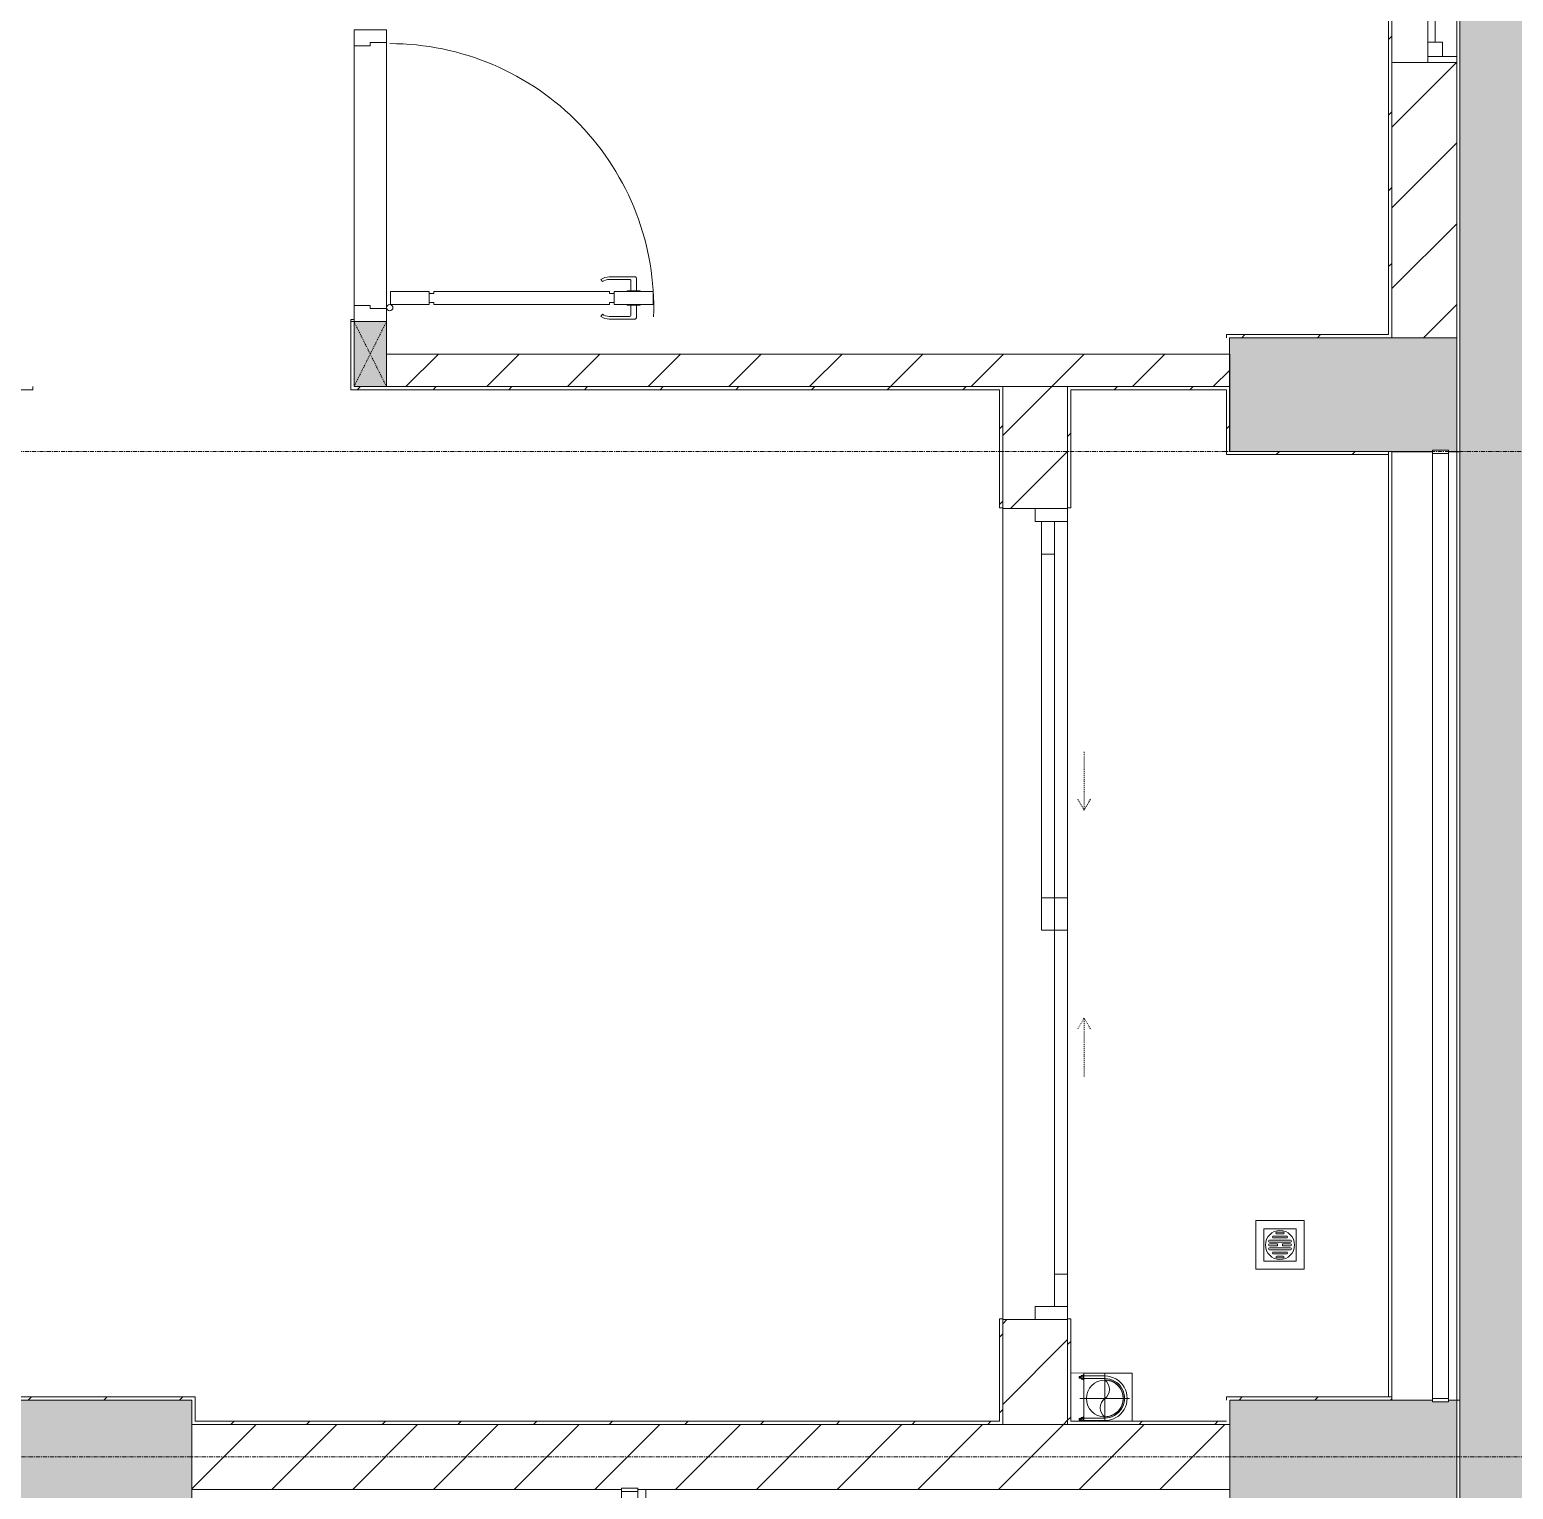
# Model space of a CAD drawing. Header units: millimetres. Extents: x 5359 to 218750, y -16347 to 109893.
# Drawn here: x 122853 to 127427, y 69837 to 74337 of the extents above; entities that cross this region are included whole.
import ezdxf

# ---------------------------------------------------------------- set-up
doc = ezdxf.new("R2010")
doc.units = ezdxf.units.MM
for name, pattern in [('Dash', [6, 3, -3]), ('Grid Line', [22.225, 12.7, -3.175, 3.175, -3.175]), ('IMPORT-CENTER _3_', [10.16, 6.35, -1.27, 1.27, -1.27])]:
    doc.linetypes.add(name, pattern=pattern)
for name, color, linetype, lineweight in [('0-1', 7, 'Continuous', 5), ('A-DETL-GENF-1', 9, 'Continuous', 9), ('A-DOOR', 31, 'Continuous', 9), ('A-DOOR-1', 9, 'Continuous', 9), ('A-DOOR-FRAM', 31, 'Continuous', 9), ('A-DOOR-HDLN', 31, 'Dash', 9), ('A-FLOR-1', 9, 'Continuous', 9), ('A-FLOR-HRAL', 11, 'Continuous', 9), ('A-FLOR-HRAL-1', 9, 'Continuous', 9), ('A-FLOR-PATT', 8, 'Continuous', 9), ('A-GLAZ', 151, 'Continuous', 9), ('A-WALL', 113, 'Continuous', 9), ('A-WALL-1', 53, 'Continuous', 18), ('A-WALL-2', 9, 'Continuous', 9), ('A-WALL-3', 113, 'Continuous', 18), ('A-WALL-PATT-1', 10, 'Continuous', 9), ('A-WALL-PATT-2', 9, 'Continuous', 9), ('A-WALL-PATT-3', 111, 'Continuous', 9), ('G-IMPT', 8, 'Continuous', 9), ('G-IMPT-1', 8, 'IMPORT-CENTER _3_', 9), ('I-WALL-1', 53, 'Continuous', 18), ('I-WALL-2', 9, 'Continuous', 9), ('M-EQPM', 50, 'Continuous', 9), ('S-COLS-1', 253, 'Continuous', 5), ('S-COLS-2', 53, 'Continuous', 18), ('S-COLS-3', 9, 'Continuous', 9), ('S-COLS-HDLN-1', 9, 'Dash', 9), ('S-GRID-1', 1, 'Grid Line', 9)]:
    doc.layers.add(name, color=color, linetype=linetype, lineweight=lineweight)
pattern_1 = [(45, (0, 0), (-124.4508, 124.4508), [])]
pattern_2 = [(45, (0, 0), (-116.67262, 116.67262), [])]

# ---------------------------------------------------------------- blocks, each defined once
blk = doc.blocks.new('NCV_TKTC_KET CAU_rvt-1-TKCS_MB ĐỊNH VỊ CỔNG-HÀNG RÀO')
at = {"layer": 'S-COLS-1'}
for points in [[(127252.4, 73036.9), (127252.4, 73386.9), (126552.4, 73386.9), (126552.4, 73036.9), (127177.6, 73036.9), (127177.6, 73040.3), (127227.6, 73040.3), (127227.6, 73036.9)], [(123352.6, 69761.9), (123352.6, 70111.9), (122052.6, 70111.9), (122052.6, 69761.9), (122770.8, 69761.9)], [(127227.6, 69761.9), (127252.6, 69761.9), (127252.6, 70111.9), (127227.6, 70111.9), (127227.6, 70106.9), (127177.6, 70106.9), (127177.6, 70111.9), (126552.6, 70111.9), (126552.6, 69761.9), (127177.6, 69761.9)]]:
    blk.add_hatch(color=256, dxfattribs=at).paths.add_polyline_path(points)
at = {"layer": 'A-FLOR-1'}
blk.add_line((127252.5, 73035.3), (127252.5, 73386.9), dxfattribs=at)
at = {"layer": 'S-COLS-2'}
for p, q in [((126552.4, 73386.9), (126552.4, 73036.9)), ((127252.4, 73386.9), (126552.4, 73386.9)), ((127252.4, 73036.9), (127252.4, 73386.9)), ((126552.4, 73036.9), (127177.6, 73036.9)), ((127227.6, 73036.9), (127252.4, 73036.9)), ((123352.6, 70111.9), (122052.6, 70111.9)), ((123352.6, 69761.9), (123352.6, 70111.9)), ((127177.6, 70111.9), (126552.6, 70111.9)), ((126552.6, 70111.9), (126552.6, 69761.9)), ((127252.6, 70111.9), (127227.6, 70111.9)), ((127252.6, 69761.9), (127252.6, 70111.9))]:
    blk.add_line(p, q, dxfattribs=at)
blk = doc.blocks.new('DOOR_CW_01 CANH MO-PANEL KINH - DIW_01-900x2200-CỬA GỖ VÂN LAMINATE-553375-TKCS_MB ĐỊNH VỊ CỔNG-HÀNG RÀO')
at = {"layer": 'A-DETL-GENF-1'}
for p, q in [((-397, -182), (-397, -62)), ((-397, -62), (-357, -62)), ((-357, -62), (-357, -182)), ((-357, -182), (-397, -182)), ((-391, -196), (-391, -182)), ((-391, -182), (-363, -182)), ((-363, -182), (-363, -196)), ((-397, -196), (-391, -196)), ((-397, -738), (-397, -196)), ((-357, -196), (-363, -196)), ((-357, -196), (-357, -738)), ((-433.9, -711.2), (-427.3, -715.8)), ((-320.1, -711.2), (-326.7, -715.8)), ((-442, -737), (-442, -816.5)), ((-434, -799.5), (-434, -737)), ((-397, -738), (-391, -738)), ((-357, -752), (-397, -752)), ((-397, -752), (-397, -872)), ((-391, -752), (-391, -738)), ((-363, -752), (-391, -752)), ((-357, -738), (-363, -738)), ((-363, -738), (-363, -752)), ((-357, -872), (-357, -752)), ((-320, -799.5), (-320, -737)), ((-312, -737), (-312, -816.5)), ((-399, -820.5), (-438, -820.5)), ((-399, -803.5), (-430, -803.5)), ((-399, -792.2), (-399, -831.8)), ((-397, -792.2), (-399, -792.2)), ((-397, -792.2), (-397, -831.8)), ((-357, -792.2), (-357, -831.8)), ((-357, -792.2), (-355, -792.2)), ((-355, -792.2), (-355, -831.8)), ((-355, -803.5), (-324, -803.5)), ((-355, -820.5), (-316, -820.5)), ((-399, -831.8), (-397, -831.8)), ((-355, -831.8), (-357, -831.8)), ((-397, -872), (-357, -872))]:
    blk.add_line(p, q, dxfattribs=at)
blk.add_circle((-407, -60), 10, dxfattribs=at)
for centre, radius, start, end in [((-407, -60), 814, 268, 0), ((-397, -737), 45, 145, 180), ((-397, -737), 37, 145, 180), ((-357, -737), 37, 0, 35), ((-357, -737), 45, 360, 35), ((-438, -816.5), 4, 180, 270), ((-430, -799.5), 4, 180, 270), ((-324, -799.5), 4, 270, 0), ((-316, -816.5), 4, 270, 0)]:
    blk.add_arc(centre, radius, start, end, dxfattribs=at)
at = {"layer": 'A-DOOR-1'}
for p, q in [((-450, -50), (-450, 50)), ((-450, 50), (-400, 50)), ((-400, 50), (-400, 0)), ((400, 0), (400, 50)), ((400, 50), (450, 50)), ((450, 50), (450, -50)), ((-410, 0), (-410, -50)), ((-400, 0), (-410, 0)), ((410, 0), (400, 0)), ((410, -50), (410, 0)), ((-410, -50), (-450, -50)), ((-407, -50), (-382, -50)), ((450, -50), (410, -50))]:
    blk.add_line(p, q, dxfattribs=at)
blk = doc.blocks.new('G1_SOF - BO TRU - 100x200-V45-TKCS_MB ĐỊNH VỊ CỔNG-HÀNG RÀO')
at = {"layer": 'S-COLS-3'}
blk.add_hatch(color=256, dxfattribs=at).paths.add_polyline_path([(50, 100), (-50, 100), (-50, -100), (50, -100), (50, -64.6)])
at = {"layer": 'S-COLS-2'}
for p, q in [((-50, 100), (50, 100)), ((-50, -100), (-50, 100)), ((50, 100), (50, -100))]:
    blk.add_line(p, q, dxfattribs=at)
at = {"layer": 'S-COLS-HDLN-1'}
for p, q in [((50, -100), (-50, 100)), ((-50, -100), (50, 100))]:
    blk.add_line(p, q, dxfattribs=at)
blk = doc.blocks.new('Railing - Railing-963851-TKCS_MB ĐỊNH VỊ CỔNG-HÀNG RÀO')
at = {"layer": 'A-FLOR-HRAL-1'}
for q in [(100944.1, 64182.5), (100934.4, 64176.2)]:
    blk.add_line((100934.4, 64182.5), q, dxfattribs=at)
blk = doc.blocks.new('Railing - 50 x 10mm-457210-TKCS_MB ĐỊNH VỊ CỔNG-HÀNG RÀO')
at = {"layer": 'A-FLOR-HRAL-1'}
for p, q in [((25, 5), (-25, 5)), ((-25, 5), (-25, -5)), ((25, -5), (25, 5)), ((-25, -5), (25, -5))]:
    blk.add_line(p, q, dxfattribs=at)
blk = doc.blocks.new('Railing - Railing-1032603-TKCS_MB ĐỊNH VỊ CỔNG-HÀNG RÀO')
at = {"layer": 'A-FLOR-HRAL-1'}
for p, q in [((101769.1, 60569.6), (101769.1, 58880.8)), ((101819.1, 58880.8), (101819.1, 60569.6))]:
    blk.add_line(p, q, dxfattribs=at)
at = {"extrusion": (0, 0, -1), "zscale": -1}
for p in [(-101794.1, 60574.6), (-101794.1, 58875.8)]:
    blk.add_blockref('Railing - 50 x 10mm-457210-TKCS_MB ĐỊNH VỊ CỔNG-HÀNG RÀO', p, dxfattribs=at)
blk = doc.blocks.new('NCV_TKTC_TANG 1_rvt-1-TKCS_MB ĐỊNH VỊ CỔNG-HÀNG RÀO')
at = {"layer": 'A-WALL-PATT-1'}
h = blk.add_hatch(dxfattribs=at)
h.set_pattern_fill('FP_2', color=256, style=0, pattern_type=2)
h.set_pattern_definition(pattern_1)
h.paths.add_polyline_path([(126402.1, 73236.9), (126552.6, 73236.9), (126552.6, 73336.9), (123952.6, 73336.9), (123952.6, 73236.9), (123981.2, 73236.9)])
at = {"layer": 'A-WALL-PATT-2'}
h = blk.add_hatch(dxfattribs=at)
h.set_pattern_fill('FP_3', color=256, style=0, pattern_type=2)
h.set_pattern_definition(pattern_2)
h.paths.add_polyline_path([(123842.6, 73226.9), (123852.6, 73226.9), (123852.6, 73436.9), (123842.6, 73436.9), (123842.6, 73236.9)])
h.paths.add_polyline_path([(123842.6, 74336.9), (123852.6, 74336.9), (123852.6, 76436.9), (123842.6, 76436.9), (123842.6, 74387.8)])
h = blk.add_hatch(dxfattribs=at)
h.set_pattern_fill('FP_3', color=256, style=0, pattern_type=2)
h.set_pattern_definition(pattern_2)
h.paths.add_polyline_path([(127052.6, 73386.9), (127052.6, 76426.9), (127042.6, 76426.9), (127042.6, 73386.9)])
h = blk.add_hatch(dxfattribs=at)
h.set_pattern_fill('FP_3', color=256, style=0, pattern_type=2)
h.set_pattern_definition(pattern_2)
h.paths.add_polyline_path([(126552.6, 73386.9), (127042.6, 73386.9), (127042.6, 73396.9), (126542.6, 73396.9), (126542.6, 73386.9)])
h = blk.add_hatch(dxfattribs=at)
h.set_pattern_fill('FP_3', color=256, style=0, pattern_type=2)
h.set_pattern_definition(pattern_2)
h.paths.add_polyline_path([(119744.7, 73226.9), (122862.6, 73226.9), (122862.6, 73236.9), (119062.6, 73236.9), (119062.6, 73226.9), (119139.5, 73226.9)])
h = blk.add_hatch(dxfattribs=at)
h.set_pattern_fill('FP_3', color=256, style=0, pattern_type=2)
h.set_pattern_definition(pattern_2)
h.paths.add_polyline_path([(125852.6, 73226.9), (125852.6, 73236.9), (123852.6, 73236.9), (123852.6, 73226.9), (125842.6, 73226.9)])
h = blk.add_hatch(dxfattribs=at)
h.set_pattern_fill('FP_3', color=256, style=0, pattern_type=2)
h.set_pattern_definition(pattern_2)
h.paths.add_polyline_path([(125842.6, 70046.9), (125852.6, 70046.9), (125852.6, 70362.4), (125842.6, 70362.4)])
h.paths.add_polyline_path([(125852.6, 72862.4), (125852.6, 73226.9), (125842.6, 73226.9), (125842.6, 72862.4)])
h = blk.add_hatch(dxfattribs=at)
h.set_pattern_fill('FP_3', color=256, style=0, pattern_type=2)
h.set_pattern_definition(pattern_2)
h.paths.add_polyline_path([(126052.6, 73226.9), (126552.6, 73226.9), (126552.6, 73236.9), (126052.6, 73236.9)])
h = blk.add_hatch(dxfattribs=at)
h.set_pattern_fill('FP_3', color=256, style=0, pattern_type=2)
h.set_pattern_definition(pattern_2)
h.paths.add_polyline_path([(126052.6, 70036.9), (126062.6, 70036.9), (126062.6, 70362.4), (126052.6, 70360.3)])
h.paths.add_polyline_path([(126062.6, 72862.4), (126062.6, 73226.9), (126052.6, 73226.9), (126052.6, 72862.4)])
h = blk.add_hatch(dxfattribs=at)
h.set_pattern_fill('FP_3', color=256, style=0, pattern_type=2)
h.set_pattern_definition(pattern_2)
h.paths.add_polyline_path([(126552.6, 73026.9), (126552.6, 73226.9), (126542.6, 73226.9), (126542.6, 73026.9)])
h = blk.add_hatch(dxfattribs=at)
h.set_pattern_fill('FP_3', color=256, style=0, pattern_type=2)
h.set_pattern_definition(pattern_2)
h.paths.add_polyline_path([(126552.6, 73026.9), (127042.6, 73026.9), (127042.6, 73036.9), (126552.6, 73036.9)])
h = blk.add_hatch(dxfattribs=at)
h.set_pattern_fill('FP_3', color=256, style=0, pattern_type=2)
h.set_pattern_definition(pattern_2)
h.paths.add_polyline_path([(122042.4, 70111.9), (123352.4, 70111.9), (123352.4, 70121.9), (122042.4, 70121.9)])
h = blk.add_hatch(dxfattribs=at)
h.set_pattern_fill('FP_3', color=256, style=0, pattern_type=2)
h.set_pattern_definition(pattern_2)
h.paths.add_polyline_path([(126552.6, 70111.9), (127052.6, 70111.9), (127052.6, 70121.9), (126542.6, 70121.9), (126542.6, 70111.9)])
h = blk.add_hatch(dxfattribs=at)
h.set_pattern_fill('FP_3', color=256, style=0, pattern_type=2)
h.set_pattern_definition(pattern_2)
h.paths.add_polyline_path([(123352.4, 70036.9), (125852.6, 70036.9), (125852.6, 70046.9), (123352.4, 70046.9)])
h = blk.add_hatch(dxfattribs=at)
h.set_pattern_fill('FP_3', color=256, style=0, pattern_type=2)
h.set_pattern_definition(pattern_2)
h.paths.add_polyline_path([(126552.6, 70036.9), (126552.6, 70046.9), (126062.6, 70046.9), (126062.6, 70036.9), (126402.1, 70036.9)])
at = {"layer": 'A-FLOR-1'}
for p, q in [((123952.6, 74296.9), (123952.6, 73476.9)), ((123852.6, 73486.9), (123852.6, 74286.9)), ((125852.6, 70362.4), (125852.6, 72860.3)), ((125852.6, 72860.3), (125852.6, 70362.4)), ((126052.6, 71660.3), (126052.6, 72820.3))]:
    blk.add_line(p, q, dxfattribs=at)
at = {"layer": 'A-WALL-1'}
for p, q in [((126552.6, 73336.9), (123952.6, 73336.9)), ((126552.6, 73236.9), (126552.6, 73336.9)), ((123952.6, 73236.9), (126552.6, 73236.9))]:
    blk.add_line(p, q, dxfattribs=at)
at = {"layer": 'A-WALL-2'}
for p, q in [((123952.6, 74296.9), (123952.6, 73476.9)), ((123852.6, 73486.9), (123852.6, 74286.9)), ((124752.6, 69836.9), (124752.6, 68136.9))]:
    blk.add_line(p, q, dxfattribs=at)
at = {"layer": 'I-WALL-1'}
for p, q in [((127042.6, 76426.9), (127042.6, 73396.9)), ((127052.6, 73386.9), (127052.6, 74235.3)), ((123842.6, 73436.9), (123842.6, 73226.9)), ((123852.6, 73436.9), (123842.6, 73436.9)), ((127042.6, 73396.9), (126542.6, 73396.9)), ((126542.6, 73396.9), (126542.6, 73386.9)), ((126552.6, 73386.9), (127042.6, 73386.9)), ((127042.6, 73386.9), (127052.6, 73386.9)), ((119062.6, 73226.9), (122862.6, 73226.9)), ((122862.6, 73226.9), (122862.6, 73236.9)), ((123842.6, 73226.9), (123852.6, 73226.9)), ((123852.6, 73226.9), (125842.6, 73226.9)), ((125852.6, 73236.9), (123952.6, 73236.9)), ((125842.6, 73226.9), (125842.6, 72862.4)), ((125852.6, 73226.9), (125852.6, 73236.9)), ((125852.6, 72862.4), (125852.6, 73226.9)), ((126552.6, 73236.9), (126052.6, 73236.9)), ((126052.6, 73236.9), (126052.6, 73226.9)), ((126052.6, 73226.9), (126052.6, 72862.4)), ((126062.6, 73226.9), (126542.6, 73226.9)), ((126062.6, 72862.4), (126062.6, 73226.9)), ((126542.6, 73226.9), (126542.6, 73026.9)), ((126552.6, 73226.9), (126552.6, 73236.9)), ((126552.6, 73036.9), (126552.6, 73226.9)), ((126542.6, 73026.9), (126552.6, 73026.9)), ((127042.6, 73036.9), (126552.6, 73036.9)), ((126552.6, 73026.9), (127042.6, 73026.9)), ((127042.6, 73026.9), (127042.6, 73036.9)), ((125842.6, 72862.4), (125852.6, 72862.4)), ((126052.6, 72862.4), (126062.6, 72862.4)), ((125842.6, 70362.4), (125842.6, 70046.9)), ((125852.6, 70362.4), (125842.6, 70362.4)), ((125852.6, 70046.9), (125852.6, 70362.4)), ((126062.6, 70362.4), (126052.6, 70362.4)), ((126052.6, 70360.3), (126052.6, 70036.9)), ((126062.6, 70046.9), (126062.6, 70362.4)), ((123352.4, 70121.9), (122042.4, 70121.9)), ((122052.4, 70111.9), (123352.4, 70111.9)), ((123362.4, 70121.9), (123352.4, 70121.9)), ((123352.4, 70111.9), (123352.4, 70046.9)), ((123362.4, 70046.9), (123362.4, 70121.9)), ((127052.6, 70121.9), (126542.6, 70121.9)), ((126542.6, 70121.9), (126542.6, 70111.9)), ((126552.6, 70111.9), (127052.6, 70111.9)), ((127052.6, 70111.9), (127052.6, 70121.9)), ((123352.4, 70046.9), (123352.4, 70036.9)), ((123352.4, 70036.9), (125852.6, 70036.9)), ((125842.6, 70046.9), (123362.4, 70046.9)), ((125852.6, 70036.9), (125852.6, 70046.9)), ((126052.6, 70036.9), (126062.6, 70036.9)), ((126542.6, 70046.9), (126062.6, 70046.9)), ((126062.6, 70036.9), (126552.6, 70036.9)), ((126552.6, 70036.9), (126552.6, 70046.9))]:
    blk.add_line(p, q, dxfattribs=at)
at = {"layer": 'I-WALL-2'}
blk.add_line((127042.6, 70121.9), (127042.6, 73026.9), dxfattribs=at)
at = {"layer": 'A-DOOR-1', "rotation": 90.0000000000008}
blk.add_blockref('DOOR_CW_01 CANH MO-PANEL KINH - DIW_01-900x2200-CỬA GỖ VÂN LAMINATE-553375-TKCS_MB ĐỊNH VỊ CỔNG-HÀNG RÀO', (123902.6, 73886.9), dxfattribs=at)
at = {"layer": 'A-FLOR-HRAL-1'}
for name in ['Railing - Railing-963851-TKCS_MB ĐỊNH VỊ CỔNG-HÀNG RÀO', 'Railing - Railing-1032603-TKCS_MB ĐỊNH VỊ CỔNG-HÀNG RÀO']:
    blk.add_blockref(name, (22908.5, 9260.7), dxfattribs=at)
at = {"layer": 'S-COLS-3', "rotation": 180}
blk.add_blockref('G1_SOF - BO TRU - 100x200-V45-TKCS_MB ĐỊNH VỊ CỔNG-HÀNG RÀO', (123902.6, 73336.9), dxfattribs=at)
blk = doc.blocks.new('1_FAMILY RVT - W01-WxH 1400x1400xmm-389822-TKCS_MB ĐỊNH VỊ CỔNG-HÀNG RÀO')
at = {"layer": 'A-GLAZ'}
for p, q in [((248.4, 172.39), (299.2, 197.79)), ((248.4, 172.39), (299.2, 146.99)), ((248.4, 172.39), (451.6, 172.39)), ((-700, 96.19), (-700, -103.81)), ((700, 96.19), (-700, 96.19)), ((-700, 96.19), (-636.5, 96.19)), ((-680.95, 96.19), (-680.95, 7.29)), ((-636.5, 96.19), (-22.225, 96.19)), ((-636.5, 96.19), (-636.5, 51.74)), ((-22.225, 7.29), (-22.225, 96.19)), ((-22.225, 96.19), (22.225, 96.19)), ((22.225, 96.19), (680.95, 96.19)), ((22.225, 96.19), (22.225, 7.29)), ((680.95, 96.19), (700, 96.19)), ((680.95, 96.19), (680.95, 7.29)), ((700, -103.81), (700, 96.19)), ((-636.5, 51.74), (-680.95, 51.74)), ((-636.5, 73.965), (-22.225, 73.965)), ((22.225, 51.74), (-22.225, 51.74)), ((636.5, 51.74), (636.5, 7.29)), ((680.95, 51.74), (636.5, 51.74)), ((-700, 7.29), (-680.95, 7.29)), ((-680.95, 7.29), (-22.225, 7.29)), ((-22.225, 7.29), (22.225, 7.29)), ((22.225, 29.515), (636.5, 29.515)), ((22.225, 7.29), (636.5, 7.29)), ((636.5, 7.29), (700, 7.29)), ((-700, -103.81), (700, -103.81))]:
    blk.add_line(p, q, dxfattribs=at)
blk = doc.blocks.new('TKTC_XREF_251221_MB TANG 1 - TKTC_XREF_260130_MB TANG 1_dwg_CUM U_DN100-V93-TKCS_MB ĐỊNH VỊ CỔNG-HÀNG RÀO')
at = {"layer": 'G-IMPT'}
blk.add_hatch(color=256, dxfattribs=at).paths.add_polyline_path([(0, 61), (15.8, 58.9), (30.5, 52.8), (43.1, 43.1), (52.8, 30.5), (58.9, 15.8), (61, 0), (58.9, -15.8), (52.8, -30.5), (43.1, -43.1), (30.5, -52.8), (15.8, -58.9), (0, -61), (0, -57), (14.8, -55.1), (28.5, -49.4), (40.3, -40.3), (49.4, -28.5), (55.1, -14.8), (57, 0), (55.1, 14.8), (49.4, 28.5), (40.3, 40.3), (28.5, 49.4), (14.8, 55.1), (0, 57)])
for p, q in [((-79.1, 66.6), (-79.1, 63.4)), ((-76.6, 66.6), (-76.6, 63.4)), ((-74.6, 66.6), (-74.6, 63.4)), ((-72.7, 69.3), (-72.7, 60.7)), ((-66.9, 67.9), (-71.7, 67.9)), ((-66.9, 62.1), (-71.7, 62.1)), ((-65, 69), (0, 69)), ((-79.1, -63.4), (-79.1, -66.6)), ((-76.6, -63.4), (-76.6, -66.6)), ((-74.6, -63.4), (-74.6, -66.6)), ((-72.7, -60.7), (-72.7, -69.3)), ((-66.9, -62.1), (-71.7, -62.1)), ((-66.9, -67.9), (-71.7, -67.9)), ((-65, -69), (0, -69))]:
    blk.add_line(p, q, dxfattribs=at)
at = {"layer": 'G-IMPT', "flags": 128}
for points in [[(-72.7, 67.6), (-78.1, 67.6), (-78.1, 62.4), (-72.7, 62.4)], [(-71.7, 59.2), (-66.9, 59.2), (-66.9, 70.8), (-71.7, 70.8)], [(-65, 70.9), (-65, 57.3), (-66.9, 57.3), (-66.9, 59.2)], [(-65, 61), (0, 61), (0, 57)], [(-72.7, -62.4), (-78.1, -62.4), (-78.1, -67.6), (-72.7, -67.6)], [(-71.7, -70.8), (-66.9, -70.8), (-66.9, -59.2), (-71.7, -59.2)], [(-66.9, -59.2), (-66.9, -57.3), (-65, -57.3), (-65, -72.7), (-66.9, -72.7), (-66.9, -70.8)], [(-65, -61), (0, -61), (0, -57)]]:
    blk.add_lwpolyline(points, dxfattribs=at)
at = {"layer": 'G-IMPT'}
for centre, radius, start, end in [((-78.1, 66.6), 0.96, 90, 180), ((-78.1, 63.4), 0.96, 180, 270), ((-71.1, 69.3), 1.56, 112.6199, 247.3801), ((-67.9, 65), 4.8, 143.1301, 216.8699), ((-71.1, 60.7), 1.56, 112.6199, 247.3801), ((0, 0), 69, 270, 90), ((0, 0), 61, 270, 90), ((0, 0), 57, 270, 90), ((-78.1, -63.4), 0.96, 90, 180), ((-78.1, -66.6), 0.96, 180, 270), ((-71.1, -60.7), 1.56, 112.6199, 247.3801), ((-67.9, -65), 4.8, 143.1301, 216.8699), ((-71.1, -69.3), 1.56, 112.6199, 247.3801)]:
    blk.add_arc(centre, radius, start, end, dxfattribs=at)
blk = doc.blocks.new('TKTC_XREF_251221_MB TANG 1 - TKTC_XREF_260130_MB TANG 1_dwg_$cc-4202121-TKCS_MB ĐỊNH VỊ CỔNG-HÀNG RÀO')
at = {"layer": 'G-IMPT'}
blk.add_circle((0, 0), 0.5, dxfattribs=at)
for centre, radius, start, end in [((0, 0), 0.5, 90, 270), ((0.188, 0.25), 0.313, 126.8699, 233.1301), ((-0.188, -0.25), 0.313, 306.8699, 53.1301)]:
    blk.add_arc(centre, radius, start, end, dxfattribs=at)
at = {"layer": 'G-IMPT-1'}
for p, q in [((0, -0.614), (0, 0.673)), ((-0.673, 0), (0.673, 0))]:
    blk.add_line(p, q, dxfattribs=at)
blk = doc.blocks.new('TKTC_XREF_251221_MB TANG 1 - TKTC_XREF_260130_MB TANG 1_dwg_THU NUOC - THU NUOC-444531-TKCS_MB TẦNG 1-4202124-TKCS_MB ĐỊNH VỊ CỔNG-HÀNG RÀO')
at = {"layer": 'M-EQPM'}
for p, q in [((-23.3, 10.8), (40.9, 10.8)), ((40.9, 4.8), (-23.3, 4.8)), ((-11, 23.3), (28.5, 23.3)), ((28.5, 17.3), (-11, 17.3)), ((-1.1, 35.6), (18.5, 35.6)), ((18.5, 29.6), (-1.1, 29.6)), ((-23.3, -13.6), (40.9, -13.6)), ((40.9, -19.6), (-23.3, -19.6)), ((-11, -26.1), (28.5, -26.1)), ((28.5, -32.1), (-11, -32.1)), ((-1.1, -38.5), (18.5, -38.5)), ((18.5, -44.5), (-1.1, -44.5))]:
    blk.add_line(p, q, dxfattribs=at)
at = {"layer": 'M-EQPM', "flags": 128}
for points in [[(83.7, -79.4), (83.7, 70.6), (-66.3, 70.6), (-66.3, -79.4)], [(58.7, -54.4), (58.7, 45.6), (-41.3, 45.6), (-41.3, -54.4)]]:
    blk.add_lwpolyline(points, close=True, dxfattribs=at)
for points in [[(-23.3, -1.2), (0.7, -1.2), (0.7, -7.2), (-23.3, -7.2)], [(40.9, -7.2), (16.7, -7.2), (16.7, -1.2), (40.9, -1.2)]]:
    blk.add_lwpolyline(points, dxfattribs=at)
at = {"layer": 'M-EQPM'}
for centre, radius, start, end in [((8.7, -4.4), 45, 360, 180), ((8.7, -4.4), 45, 360, 180), ((-23.3, 7.8), 3, 90, 270), ((-11, 20.3), 3, 90, 270), ((-1.1, 32.6), 3, 90, 270), ((18.5, 32.6), 3, 270, 90), ((28.5, 20.3), 3, 270, 90), ((40.9, 7.8), 3, 270, 90), ((8.7, -4.4), 45, 180, 360), ((8.7, -4.4), 45, 180, 360), ((-23.3, -4.2), 3, 90, 270), ((-23.3, -16.6), 3, 90, 270), ((-11, -29.1), 3, 90, 270), ((-1.1, -41.5), 3, 90, 270), ((18.5, -41.5), 3, 270, 90), ((28.5, -29.1), 3, 270, 90), ((40.9, -4.2), 3, 270, 90), ((40.9, -16.6), 3, 270, 90)]:
    blk.add_arc(centre, radius, start, end, dxfattribs=at)
blk = doc.blocks.new('TKTC_XREF_251221_MB TANG 1 - TKTC_XREF_260130_MB TANG 1_dwg-4202109-TKCS_MB ĐỊNH VỊ CỔNG-HÀNG RÀO')
at = {"layer": 'G-IMPT', "flags": 128}
for points in [[(-77089.1, -331151), (-77049.3, -331151.2), (-77049.3, -331299.7)], [(-76899.5, -331299.7), (-76899.5, -331151.1), (-77049.2, -331151.1), (-77049.2, -331299.7)]]:
    blk.add_lwpolyline(points, dxfattribs=at)
at = {"extrusion": (0, 0, -1), "zscale": -1}
blk.add_blockref('TKTC_XREF_251221_MB TANG 1 - TKTC_XREF_260130_MB TANG 1_dwg_THU NUOC - THU NUOC-444531-TKCS_MB TẦNG 1-4202124-TKCS_MB ĐỊNH VỊ CỔNG-HÀNG RÀO', (76435.4, -330752), dxfattribs=at)
at = {"extrusion": (0, 0, -1)}
for name, p, xscale, yscale, zscale, rotation in [('TKTC_XREF_251221_MB TANG 1 - TKTC_XREF_260130_MB TANG 1_dwg_CUM U_DN100-V93-TKCS_MB ĐỊNH VỊ CỔNG-HÀNG RÀO', (76984.3, -331229), 0.9975000000000006, 0.9975000000000006, -0.9975000000000006, 180.000991338195), ('TKTC_XREF_251221_MB TANG 1 - TKTC_XREF_260130_MB TANG 1_dwg_$cc-4202121-TKCS_MB ĐỊNH VỊ CỔNG-HÀNG RÀO', (76984.3, -331229.9), 113.7150000000073, 113.7150000000073, -113.7150000000073, 359.9990086636432)]:
    blk.add_blockref(name, p, dxfattribs=dict(at, xscale=xscale, yscale=yscale, zscale=zscale, rotation=rotation))
blk = doc.blocks.new('TKTC_XREF_251221_MB TANG 1 - TKTC_XREF_251221_MB TANG 1-2038492-TKCS_MB ĐỊNH VỊ CỔNG-HÀNG RÀO')
blk.add_blockref('TKTC_XREF_251221_MB TANG 1 - TKTC_XREF_260130_MB TANG 1_dwg-4202109-TKCS_MB ĐỊNH VỊ CỔNG-HÀNG RÀO', (169499.1, 384109.7))
blk = doc.blocks.new('Railing - 50 x 10mm-1251311-TKCS_MB ĐỊNH VỊ CỔNG-HÀNG RÀO')
at = {"layer": 'A-FLOR-HRAL'}
for p, q in [((25, 5), (-25, 5)), ((-25, 5), (-25, -5)), ((25, -5), (25, 5)), ((-25, -5), (25, -5))]:
    blk.add_line(p, q, dxfattribs=at)
blk = doc.blocks.new('Railing - Railing-3224903-TKCS_MB ĐỊNH VỊ CỔNG-HÀNG RÀO')
at = {"layer": 'A-FLOR-HRAL'}
for p, q in [((127177.6, 73030.3), (127177.6, 70116.9)), ((127227.6, 70116.9), (127227.6, 73030.3))]:
    blk.add_line(p, q, dxfattribs=at)
at = {"extrusion": (0, 0, -1), "zscale": -1}
for p in [(-127202.6, 73035.3), (-127202.6, 70111.9)]:
    blk.add_blockref('Railing - 50 x 10mm-1251311-TKCS_MB ĐỊNH VỊ CỔNG-HÀNG RÀO', p, dxfattribs=at)
blk = doc.blocks.new('DEG_02-DEG_03 - DEG_02-2500x2400mm-CỬA ĐI 02 CÁNH TRƯỢT-841416-TKCS_MB ĐỊNH VỊ CỔNG-HÀNG RÀO')
at = {"layer": 'A-DOOR'}
for p, q in [((-50, -60), (-50, -20)), ((-50, -20), (50, -20)), ((50, -20), (50, -60)), ((1110, -20), (50, -20)), ((1110, -60), (1110, -20)), ((1110, -20), (1210, -20)), ((1210, -20), (1210, -60)), ((-1210, -100), (-1210, -60)), ((-1210, -60), (-1110, -60)), ((-1110, -60), (-1110, -100)), ((-50, -60), (-1110, -60)), ((50, -60), (-50, -60)), ((-50, -100), (-50, -60)), ((-50, -60), (50, -60)), ((50, -60), (1110, -60)), ((50, -60), (50, -100)), ((1210, -60), (1110, -60)), ((-1110, -100), (-1210, -100)), ((-1110, -100), (-50, -100)), ((50, -100), (-50, -100))]:
    blk.add_line(p, q, dxfattribs=at)
at = {"layer": 'A-DOOR-FRAM'}
for p, q in [((-1250, 0), (-1210, 0)), ((-1250, -100), (-1250, 0)), ((-1210, 0), (-1210, -100)), ((1210, -100), (1210, 0)), ((1210, 0), (1250, 0)), ((1250, 0), (1250, -100)), ((-1210, -100), (-1250, -100)), ((1250, -100), (1210, -100))]:
    blk.add_line(p, q, dxfattribs=at)
at = {"layer": 'A-DOOR-HDLN'}
for p, q in [((-320.4, -151.1), (-355, -131.1)), ((320.4, -151.1), (355, -131.1)), ((-500.4, -151.1), (-320.4, -151.1)), ((-320.4, -151.1), (-355, -171.1)), ((320.4, -151.1), (355, -171.1)), ((500.4, -151.1), (320.4, -151.1))]:
    blk.add_line(p, q, dxfattribs=at)

msp = doc.modelspace()

# ---------------------------------------------------------------- hatches: boundary and pattern name
at = {"layer": 'A-FLOR-PATT'}
h = msp.add_hatch(dxfattribs=at)
h.set_pattern_fill('FP_14', color=256, style=0, pattern_type=2)
h.set_pattern_definition([(0, (167.64, 11.2), (558.8, 558.8), [83.82, -16.764, 22.352, -16.764, -419.1]), (0, (167.64, 11.2), (558.8, 558.8), [-139.7, 83.82, -335.28]), (0, (139.7, 27.94), (558.8, 558.8), [55.88, -41.91, 83.82, -41.91, -335.28]), (0, (139.7, 27.94), (558.8, 558.8), [-223.52, 55.88, -279.4]), (0, (335.3, 251.46), (558.8, 558.8), [69.85, -27.94, 69.85, -391.16]), (0, (55.9, 363.2), (558.8, 558.8), [27.94, -55.88, 27.94, -447.04]), (90, (111.76, 363.2), (-558.8, 558.8), [50.292, -508.508]), (90, (279.4, 27.94), (-558.8, 558.8), [55.88, -502.92]), (90, (419.1, 251.46), (-558.8, 558.8), [55.88, -502.92]), (45, (352.04, 22.35), (0, 558.7996), [55.88, -734.383]), (135, (206.76, 22.35), (-558.7996, 0), [55.88, -734.383]), (63.435, (335.28, 25.15), (-0.0005, 558.8001), [55.88, -1193.635]), (75.964, (307.34, 27.94), (-0.00237, 558.80038), [55.88, -2248.111]), (75.964, (447.04, 251.46), (-0.00237, 558.80038), [44.704, -2259.287]), (75.964, (122.94, 363.22), (-0.00237, 558.80038), [39.116, -2264.875]), (104.036, (251.46, 27.94), (0.00237, 558.80038), [55.88, -2248.111]), (104.036, (391.16, 251.46), (0.00237, 558.80038), [44.704, -2259.287]), (104.036, (100.58, 363.22), (0.00237, 558.80038), [39.116, -2264.875]), (116.565, (223.52, 25.15), (0.0005, 558.8001), [55.88, -1193.634])])
h.paths.add_polyline_path([(128801.6, 17346.9), (128913.1, 17354.5), (129012.7, 17373), (129095.6, 17396.9), (129203.1, 17443.5), (129291.6, 17495), (129356.5, 17541.1), (129431, 17607.6), (129497.5, 17682), (129555.2, 17763.4), (129603.5, 17850.8), (129641.7, 17943), (129669.3, 18038.9), (129686.7, 18149), (129691.6, 18236.9), (129691.6, 33727.4), (128462.6, 33727.4), (128462.6, 33737.4), (127262.6, 33737.4), (127262.6, 27336.9), (127252.6, 27336.9), (127252.6, 25721.9), (127262.6, 25721.9), (127262.6, 19136.9), (127252.6, 19136.9), (127252.6, 17346.9), (127279.7, 17346.9)])
h.paths.add_polyline_path([(128823, 37137.4), (129701.6, 37137.4), (129701.6, 40386.3), (129693.8, 40471.7), (129671.1, 40555.4), (129647.1, 40613.3), (129606.1, 40680.2), (129555.2, 40739.9), (129495.5, 40790.8), (129428.2, 40832), (129356.1, 40861.9), (129279.8, 40880.2), (129201.6, 40886.3), (128501.6, 40886.3), (128501.6, 61586.3), (129201.6, 61586.3), (129287, 61594.2), (129370.7, 61616.8), (129428.6, 61640.8), (129495.5, 61681.8), (129555.2, 61732.8), (129606.1, 61792.4), (129647.1, 61859.3), (129677.2, 61931.8), (129695.5, 62008.1), (129701.6, 62086.3), (129700.3, 74387.8), (129695.3, 74585.1), (129676.5, 74832.7), (129645.1, 75078.9), (129601.3, 75323.3), (129545.2, 75565.1), (129476.9, 75803.8), (129396.6, 76038.7), (129304.5, 76269.3), (129200.9, 76494.9), (129085.9, 76714.9), (128959, 76930.4), (128817.7, 77143.9), (128666.7, 77348.2), (128506.4, 77543.2), (128337.2, 77728.8), (128159.4, 77904.8), (127973.6, 78071), (127780.1, 78227), (127579.5, 78372.8), (127372.1, 78507.9), (127154.9, 78634.2), (126917.8, 78755.4), (126691.3, 78856.9), (126486.1, 78937.9), (126253.1, 79016.6), (126016.5, 79083.6), (125777.1, 79138.6), (125535.3, 79181.5), (125291.7, 79212.2), (125047, 79230.7), (124801.6, 79236.9), (118352.6, 79236.9), (118352.6, 78649), (118662.6, 78649), (118662.6, 78639), (118652.6, 78636.9), (118652.6, 78246.9), (122742.5, 78246.9), (122742.5, 79046.9), (125162.5, 79046.9), (125162.5, 79036.9), (125152.5, 79036.9), (125152.5, 78236.9), (125162.5, 78236.9), (125162.9, 78246.9), (127252.6, 78246.9), (127252.6, 76536.9), (127262.6, 76536.9), (127262.6, 69762.3), (127252.6, 69761.9), (127252.6, 68146.9), (127262.1, 68146.9), (127262.6, 61561.9), (127252.6, 61561.9), (127252.6, 59936.9), (127262.6, 59936.9), (127262.6, 53361.9), (127252.6, 53361.9), (127252.6, 51736.9), (127262.6, 51736.9), (127262.6, 45161.9), (127252.6, 45161.9), (127252.6, 43546.9), (127262.6, 43546.9), (127262.6, 37137.4)])
h.paths.add_polyline_path([(127252.6, 40437.4), (127252.6, 40437.4), (127252.6, 40586.9)])
h.paths.add_polyline_path([(109456, 78246.9), (114542.6, 78246.9), (114542.6, 78649), (114852.6, 78649), (114852.6, 79318.2), (100352.6, 79318.2), (100172.4, 79311.5), (99993.1, 79291.8), (99836.3, 79264.3), (99668, 79222.6), (99503.1, 79169.4), (99342.2, 79104.8), (99167.4, 79018.6), (99035.8, 78943.1), (98891.7, 78846.8), (98754.7, 78740.6), (98625.3, 78625.3), (98504.2, 78501.2), (98392, 78369), (98301.8, 78246.9), (108437.5, 78246.9)])
at = {"layer": 'A-WALL-PATT-3'}
h = msp.add_hatch(dxfattribs=at)
h.set_pattern_fill('FP_1', color=256, style=0, pattern_type=2)
h.set_pattern_definition(pattern_1)
h.paths.add_polyline_path([(127252.6, 73386.9), (127252.6, 74235.3), (127052.6, 74235.3), (127052.6, 73386.9)])
h.paths.add_polyline_path([(127252.6, 75635.3), (127252.6, 76336.9), (127052.6, 76336.9), (127052.6, 75635.3)])
h = msp.add_hatch(dxfattribs=at)
h.set_pattern_fill('FP_1', color=256, style=0, pattern_type=2)
h.set_pattern_definition(pattern_1)
h.paths.add_polyline_path([(126052.6, 70036.9), (126052.6, 70360.3), (125852.6, 70360.3), (125852.6, 70036.9), (125952.6, 70036.9)])
h.paths.add_polyline_path([(126052.6, 72860.3), (126052.6, 73236.9), (125852.6, 73236.9), (125852.6, 72860.3), (125952.6, 72860.3)])
h = msp.add_hatch(dxfattribs=at)
h.set_pattern_fill('FP_1', color=256, style=0, pattern_type=2)
h.set_pattern_definition(pattern_1)
h.paths.add_polyline_path([(126552.6, 69836.9), (126552.6, 70036.9), (123352.6, 70036.9), (123352.6, 69836.9), (124677.6, 69836.9), (124677.6, 69840.3), (124727.6, 69840.3), (124727.6, 69836.9), (126402.1, 69836.9)])

# ---------------------------------------------------------------- linework, layer by layer
at = {"layer": 'A-WALL'}
for p, q in [((127252.6, 73386.9), (127252.6, 74235.3)), ((127052.6, 70121.9), (127052.6, 73035.3)), ((127052.6, 73035.3), (127177.6, 73035.3)), ((127227.6, 73035.3), (127252.6, 73035.3)), ((127252.6, 70111.9), (127252.6, 73035.7)), ((127262.6, 73035.7), (127262.6, 70111.9)), ((125852.6, 70362.4), (125852.6, 72860.3)), ((126052.6, 72820.3), (126052.6, 71660.3))]:
    msp.add_line(p, q, dxfattribs=at)
for radius in [5010, 5000]:
    msp.add_arc((124801.6, 74336.9), radius, 0, 90, dxfattribs=at)
at = {"layer": 'A-WALL-3'}
for p, q in [((127262.6, 73035.7), (127262.6, 76546.9)), ((127052.6, 74235.3), (127052.6, 73386.9)), ((127052.6, 73386.9), (127252.6, 73386.9)), ((127252.6, 73386.9), (127252.6, 73035.7)), ((126052.6, 73236.9), (125852.6, 73236.9)), ((125852.6, 73236.9), (125852.6, 72860.3)), ((126052.6, 72860.3), (126052.6, 73236.9)), ((127252.6, 73035.7), (127262.6, 73035.7)), ((125852.6, 72860.3), (125952.6, 72860.3)), ((125952.6, 70360.3), (125852.6, 70360.3)), ((125852.6, 70360.3), (125852.6, 70036.9)), ((126052.6, 70036.9), (126052.6, 70360.3)), ((127262.6, 70111.9), (127252.6, 70111.9)), ((127252.6, 70111.9), (127252.6, 69762.3)), ((127262.6, 69762.3), (127262.6, 70111.9)), ((126552.6, 70036.9), (123352.6, 70036.9)), ((123352.6, 70036.9), (123352.6, 69836.9)), ((125852.6, 70036.9), (126052.6, 70036.9)), ((126552.6, 69836.9), (126552.6, 70036.9)), ((123352.6, 69836.9), (124677.6, 69836.9)), ((124727.6, 69836.9), (126552.6, 69836.9))]:
    msp.add_line(p, q, dxfattribs=at)
at = {"layer": 'S-GRID-1'}
for p, q in [((127252.6, 13102.5), (127252.6, 80482.7)), ((135474.6, 73036.9), (24837.1, 73036.9)), ((131551.8, 69936.9), (24837.1, 69936.9))]:
    msp.add_line(p, q, dxfattribs=at)

# ---------------------------------------------------------------- block references
at = {"layer": '0-1'}
for name in ['NCV_TKTC_KET CAU_rvt-1-TKCS_MB ĐỊNH VỊ CỔNG-HÀNG RÀO', 'NCV_TKTC_TANG 1_rvt-1-TKCS_MB ĐỊNH VỊ CỔNG-HÀNG RÀO']:
    msp.add_blockref(name, (0, 0), dxfattribs=at)
at = {"layer": 'A-DOOR', "rotation": 90.00000000000011}
msp.add_blockref('DEG_02-DEG_03 - DEG_02-2500x2400mm-CỬA ĐI 02 CÁNH TRƯỢT-841416-TKCS_MB ĐỊNH VỊ CỔNG-HÀNG RÀO', (125952.6, 71610.3), dxfattribs=at)
at = {"layer": 'A-FLOR-HRAL'}
msp.add_blockref('Railing - Railing-3224903-TKCS_MB ĐỊNH VỊ CỔNG-HÀNG RÀO', (0, 0), dxfattribs=at)
at = {"layer": 'A-GLAZ', "rotation": 270}
msp.add_blockref('1_FAMILY RVT - W01-WxH 1400x1400xmm-389822-TKCS_MB ĐỊNH VỊ CỔNG-HÀNG RÀO', (127156.4, 74935.3), dxfattribs=at)
at = {"layer": 'M-EQPM'}
msp.add_blockref('TKTC_XREF_251221_MB TANG 1 - TKTC_XREF_251221_MB TANG 1-2038492-TKCS_MB ĐỊNH VỊ CỔNG-HÀNG RÀO', (33652.6, 17236.9), dxfattribs=at)

doc.saveas('drawing.dxf')
